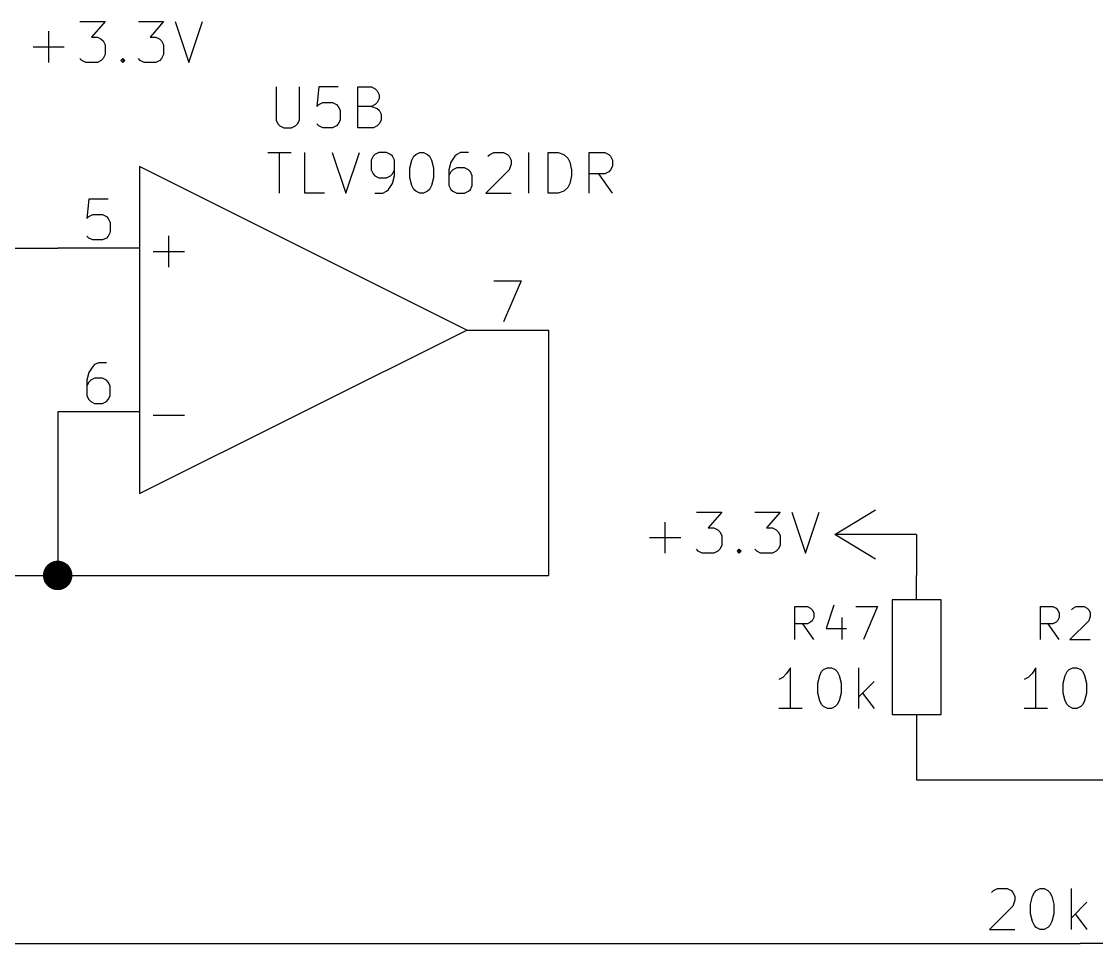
# Model space of a CAD drawing. Header units: inches. Extents: x 0.4 to 16.1, y -11.3 to -0.4.
# Drawn here: x 10.556 to 11.87, y -9 to -7.873 of the extents above; entities that cross this region are included whole.
import ezdxf

# ---------------------------------------------------------------- set-up
doc = ezdxf.new("R2010")
doc.units = ezdxf.units.IN
doc.header["$MEASUREMENT"] = 0
for name, color, linetype in [('GREENSIXTYFIVE', 129, 'CONTINUOUS'), ('LIGHTGREEN', 92, 'CONTINUOUS'), ('LIGHTRED', 12, 'CONTINUOUS'), ('RED', 14, 'CONTINUOUS'), ('WHITE', 250, 'CONTINUOUS')]:
    doc.layers.add(name, color=color, linetype=linetype)

msp = doc.modelspace()

# ---------------------------------------------------------------- linework, layer by layer
at = {"layer": 'GREENSIXTYFIVE', "linetype": 'CONTINUOUS'}
for p, q in [((10.589, -7.9228), (10.589, -7.8847)), ((10.589, -7.9228), (10.589, -7.8847)), ((10.6271, -7.8728), (10.6581, -7.8728)), ((10.6271, -7.8728), (10.6581, -7.8728)), ((10.6581, -7.8728), (10.6414, -7.8919)), ((10.6581, -7.8728), (10.6414, -7.8919)), ((10.6986, -7.8728), (10.7295, -7.8728)), ((10.6986, -7.8728), (10.7295, -7.8728)), ((10.7295, -7.8728), (10.7129, -7.8919)), ((10.7295, -7.8728), (10.7129, -7.8919)), ((10.7438, -7.8728), (10.7605, -7.9228)), ((10.7438, -7.8728), (10.7605, -7.9228)), ((10.7605, -7.9228), (10.7771, -7.8728)), ((10.7605, -7.9228), (10.7771, -7.8728)), ((10.6414, -7.8919), (10.6486, -7.8919)), ((10.6414, -7.8919), (10.6486, -7.8919)), ((10.6486, -7.8919), (10.6533, -7.8942)), ((10.6486, -7.8919), (10.6533, -7.8942)), ((10.6533, -7.8942), (10.6557, -7.8966)), ((10.6533, -7.8942), (10.6557, -7.8966)), ((10.6557, -7.8966), (10.6581, -7.9014)), ((10.6557, -7.8966), (10.6581, -7.9014)), ((10.7129, -7.8919), (10.72, -7.8919)), ((10.7129, -7.8919), (10.72, -7.8919)), ((10.72, -7.8919), (10.7248, -7.8942)), ((10.72, -7.8919), (10.7248, -7.8942)), ((10.7248, -7.8942), (10.7271, -7.8966)), ((10.7248, -7.8942), (10.7271, -7.8966)), ((10.7271, -7.8966), (10.7295, -7.9014)), ((10.7271, -7.8966), (10.7295, -7.9014)), ((10.57, -7.9038), (10.6081, -7.9038)), ((10.57, -7.9038), (10.6081, -7.9038)), ((10.6581, -7.9014), (10.6581, -7.9133)), ((10.6581, -7.9014), (10.6581, -7.9133)), ((10.7295, -7.9014), (10.7295, -7.9133)), ((10.7295, -7.9014), (10.7295, -7.9133)), ((10.6295, -7.9204), (10.6271, -7.918)), ((10.6295, -7.9204), (10.6271, -7.918)), ((10.6343, -7.9228), (10.6295, -7.9204)), ((10.6343, -7.9228), (10.6295, -7.9204)), ((10.6486, -7.9228), (10.6343, -7.9228)), ((10.6486, -7.9228), (10.6343, -7.9228)), ((10.6533, -7.9204), (10.6486, -7.9228)), ((10.6533, -7.9204), (10.6486, -7.9228)), ((10.6557, -7.918), (10.6533, -7.9204)), ((10.6557, -7.918), (10.6533, -7.9204)), ((10.6581, -7.9133), (10.6557, -7.918)), ((10.6581, -7.9133), (10.6557, -7.918)), ((10.6771, -7.9204), (10.6795, -7.918)), ((10.6771, -7.9204), (10.6795, -7.918)), ((10.6795, -7.9228), (10.6771, -7.9204)), ((10.6795, -7.9228), (10.6771, -7.9204)), ((10.6795, -7.918), (10.6819, -7.9204)), ((10.6795, -7.918), (10.6795, -7.9228)), ((10.6795, -7.918), (10.6819, -7.9204)), ((10.6795, -7.918), (10.6795, -7.9228)), ((10.6819, -7.9204), (10.6795, -7.9228)), ((10.6819, -7.9204), (10.6795, -7.9228)), ((10.701, -7.9204), (10.6986, -7.918)), ((10.701, -7.9204), (10.6986, -7.918)), ((10.7057, -7.9228), (10.701, -7.9204)), ((10.7057, -7.9228), (10.701, -7.9204)), ((10.72, -7.9228), (10.7057, -7.9228)), ((10.72, -7.9228), (10.7057, -7.9228)), ((10.7248, -7.9204), (10.72, -7.9228)), ((10.7248, -7.9204), (10.72, -7.9228)), ((10.7271, -7.918), (10.7248, -7.9204)), ((10.7271, -7.918), (10.7248, -7.9204)), ((10.7295, -7.9133), (10.7271, -7.918)), ((10.7295, -7.9133), (10.7271, -7.918)), ((10.8669, -7.9528), (10.8669, -7.9933)), ((10.8669, -7.9528), (10.8669, -7.9933)), ((10.8955, -7.9933), (10.8955, -7.9528)), ((10.8955, -7.9933), (10.8955, -7.9528)), ((10.9193, -7.9528), (10.9169, -7.9766)), ((10.9193, -7.9528), (10.9169, -7.9766)), ((10.9431, -7.9528), (10.9193, -7.9528)), ((10.9431, -7.9528), (10.9193, -7.9528)), ((10.9669, -8.0028), (10.9669, -7.9528)), ((10.9669, -7.9528), (10.9836, -7.9528)), ((10.9669, -8.0028), (10.9669, -7.9528)), ((10.9669, -7.9528), (10.9836, -7.9528)), ((10.9836, -7.9528), (10.9883, -7.9552)), ((10.9836, -7.9528), (10.9883, -7.9552)), ((10.9883, -7.9552), (10.9907, -7.9576)), ((10.9883, -7.9552), (10.9907, -7.9576)), ((10.9907, -7.9576), (10.9931, -7.9623)), ((10.9907, -7.9576), (10.9931, -7.9623)), ((10.9931, -7.9623), (10.9931, -7.9671)), ((10.9931, -7.9623), (10.9931, -7.9671)), ((10.9169, -7.9766), (10.9193, -7.9742)), ((10.9169, -7.9766), (10.9193, -7.9742)), ((10.9193, -7.9742), (10.924, -7.9719)), ((10.9193, -7.9742), (10.924, -7.9719)), ((10.924, -7.9719), (10.936, -7.9719)), ((10.924, -7.9719), (10.936, -7.9719)), ((10.936, -7.9719), (10.9407, -7.9742)), ((10.936, -7.9719), (10.9407, -7.9742)), ((10.9407, -7.9742), (10.9431, -7.9766)), ((10.9407, -7.9742), (10.9431, -7.9766)), ((10.9431, -7.9766), (10.9455, -7.9814)), ((10.9431, -7.9766), (10.9455, -7.9814)), ((10.9836, -7.9766), (10.9669, -7.9766)), ((10.9836, -7.9766), (10.9669, -7.9766)), ((10.9883, -7.9742), (10.9836, -7.9766)), ((10.9883, -7.9742), (10.9836, -7.9766)), ((10.9836, -7.9766), (10.9907, -7.979)), ((10.9836, -7.9766), (10.9907, -7.979)), ((10.9907, -7.9719), (10.9883, -7.9742)), ((10.9907, -7.9719), (10.9883, -7.9742)), ((10.9931, -7.9671), (10.9907, -7.9719)), ((10.9931, -7.9671), (10.9907, -7.9719)), ((10.9455, -7.9814), (10.9455, -7.9933)), ((10.9455, -7.9814), (10.9455, -7.9933)), ((10.9907, -7.979), (10.9931, -7.9814)), ((10.9907, -7.979), (10.9931, -7.9814)), ((10.9931, -7.9814), (10.9955, -7.9861)), ((10.9931, -7.9814), (10.9955, -7.9861)), ((10.9955, -7.9861), (10.9955, -7.9933)), ((10.9955, -7.9861), (10.9955, -7.9933)), ((10.8669, -7.9933), (10.8693, -7.998)), ((10.8669, -7.9933), (10.8693, -7.998)), ((10.8693, -7.998), (10.8717, -8.0004)), ((10.8693, -7.998), (10.8717, -8.0004)), ((10.8717, -8.0004), (10.8764, -8.0028)), ((10.8717, -8.0004), (10.8764, -8.0028)), ((10.8764, -8.0028), (10.8859, -8.0028)), ((10.8764, -8.0028), (10.8859, -8.0028)), ((10.8859, -8.0028), (10.8907, -8.0004)), ((10.8859, -8.0028), (10.8907, -8.0004)), ((10.8907, -8.0004), (10.8931, -7.998)), ((10.8907, -8.0004), (10.8931, -7.998)), ((10.8931, -7.998), (10.8955, -7.9933)), ((10.8931, -7.998), (10.8955, -7.9933)), ((10.9193, -8.0004), (10.9169, -7.998)), ((10.9193, -8.0004), (10.9169, -7.998)), ((10.924, -8.0028), (10.9193, -8.0004)), ((10.924, -8.0028), (10.9193, -8.0004)), ((10.936, -8.0028), (10.924, -8.0028)), ((10.936, -8.0028), (10.924, -8.0028)), ((10.9407, -8.0004), (10.936, -8.0028)), ((10.9407, -8.0004), (10.936, -8.0028)), ((10.9431, -7.998), (10.9407, -8.0004)), ((10.9431, -7.998), (10.9407, -8.0004)), ((10.9455, -7.9933), (10.9431, -7.998)), ((10.9455, -7.9933), (10.9431, -7.998)), ((10.9859, -8.0028), (10.9669, -8.0028)), ((10.9859, -8.0028), (10.9669, -8.0028)), ((10.9907, -8.0004), (10.9859, -8.0028)), ((10.9907, -8.0004), (10.9859, -8.0028)), ((10.9931, -7.998), (10.9907, -8.0004)), ((10.9931, -7.998), (10.9907, -8.0004)), ((10.9955, -7.9933), (10.9931, -7.998)), ((10.9955, -7.9933), (10.9931, -7.998)), ((10.8569, -8.0328), (10.8855, -8.0328)), ((10.8569, -8.0328), (10.8855, -8.0328)), ((10.8712, -8.0828), (10.8712, -8.0328)), ((10.8712, -8.0828), (10.8712, -8.0328)), ((10.9021, -8.0828), (10.9021, -8.0328)), ((10.9021, -8.0828), (10.9021, -8.0328)), ((10.9355, -8.0328), (10.9521, -8.0828)), ((10.9355, -8.0328), (10.9521, -8.0828)), ((10.9521, -8.0828), (10.9688, -8.0328)), ((10.9521, -8.0828), (10.9688, -8.0328)), ((10.9855, -8.0376), (10.9831, -8.0423)), ((10.9855, -8.0376), (10.9831, -8.0423)), ((10.9831, -8.0423), (10.9831, -8.0542)), ((10.9831, -8.0423), (10.9831, -8.0542)), ((10.9879, -8.0352), (10.9855, -8.0376)), ((10.9879, -8.0352), (10.9855, -8.0376)), ((10.9926, -8.0328), (10.9879, -8.0352)), ((10.9926, -8.0328), (10.9879, -8.0352)), ((11.0021, -8.0328), (10.9926, -8.0328)), ((11.0021, -8.0328), (10.9926, -8.0328)), ((11.0069, -8.0352), (11.0021, -8.0328)), ((11.0069, -8.0352), (11.0021, -8.0328)), ((11.0093, -8.0376), (11.0069, -8.0352)), ((11.0093, -8.0376), (11.0069, -8.0352)), ((11.0117, -8.0423), (11.0093, -8.0376)), ((11.0117, -8.0423), (11.0093, -8.0376)), ((11.0117, -8.0614), (11.0117, -8.0423)), ((11.0117, -8.0614), (11.0117, -8.0423)), ((11.0307, -8.0519), (11.0331, -8.0423)), ((11.0307, -8.0519), (11.0331, -8.0423)), ((11.0331, -8.0423), (11.0355, -8.0376)), ((11.0331, -8.0423), (11.0355, -8.0376)), ((11.0355, -8.0376), (11.0379, -8.0352)), ((11.0355, -8.0376), (11.0379, -8.0352)), ((11.0379, -8.0352), (11.0426, -8.0328)), ((11.0379, -8.0352), (11.0426, -8.0328)), ((11.0426, -8.0328), (11.0474, -8.0328)), ((11.0426, -8.0328), (11.0474, -8.0328)), ((11.0474, -8.0328), (11.0521, -8.0352)), ((11.0474, -8.0328), (11.0521, -8.0352)), ((11.0521, -8.0352), (11.0545, -8.0376)), ((11.0521, -8.0352), (11.0545, -8.0376)), ((11.0545, -8.0376), (11.0569, -8.0423)), ((11.0545, -8.0376), (11.0569, -8.0423)), ((11.0569, -8.0423), (11.0593, -8.0519)), ((11.0569, -8.0423), (11.0593, -8.0519)), ((11.0855, -8.0376), (11.0807, -8.0447)), ((11.0855, -8.0376), (11.0807, -8.0447)), ((11.0879, -8.0352), (11.0855, -8.0376)), ((11.0879, -8.0352), (11.0855, -8.0376)), ((11.0926, -8.0328), (11.0879, -8.0352)), ((11.0926, -8.0328), (11.0879, -8.0352)), ((11.1021, -8.0328), (11.0926, -8.0328)), ((11.1021, -8.0328), (11.0926, -8.0328)), ((11.126, -8.0376), (11.1283, -8.0352)), ((11.126, -8.0376), (11.1283, -8.0352)), ((11.1283, -8.0352), (11.1331, -8.0328)), ((11.1283, -8.0352), (11.1331, -8.0328)), ((11.1331, -8.0328), (11.145, -8.0328)), ((11.1331, -8.0328), (11.145, -8.0328)), ((11.145, -8.0328), (11.1498, -8.0352)), ((11.145, -8.0328), (11.1498, -8.0352)), ((11.1498, -8.0352), (11.1521, -8.0376)), ((11.1498, -8.0352), (11.1521, -8.0376)), ((11.1521, -8.0376), (11.1545, -8.0423)), ((11.1521, -8.0376), (11.1545, -8.0423)), ((11.1545, -8.0423), (11.1545, -8.0471)), ((11.1545, -8.0423), (11.1545, -8.0471)), ((11.1759, -8.0828), (11.1759, -8.0328)), ((11.1759, -8.0828), (11.1759, -8.0328)), ((11.1998, -8.0828), (11.1998, -8.0328)), ((11.1998, -8.0328), (11.2117, -8.0328)), ((11.1998, -8.0828), (11.1998, -8.0328)), ((11.1998, -8.0328), (11.2117, -8.0328)), ((11.2117, -8.0328), (11.2188, -8.0352)), ((11.2117, -8.0328), (11.2188, -8.0352)), ((11.2188, -8.0352), (11.2236, -8.0399)), ((11.2188, -8.0352), (11.2236, -8.0399)), ((11.2236, -8.0399), (11.226, -8.0447)), ((11.2236, -8.0399), (11.226, -8.0447)), ((11.2498, -8.0828), (11.2498, -8.0328)), ((11.2498, -8.0328), (11.2688, -8.0328)), ((11.2498, -8.0828), (11.2498, -8.0328)), ((11.2498, -8.0328), (11.2688, -8.0328)), ((11.2688, -8.0328), (11.2736, -8.0352)), ((11.2688, -8.0328), (11.2736, -8.0352)), ((11.2736, -8.0352), (11.276, -8.0376)), ((11.2736, -8.0352), (11.276, -8.0376)), ((11.276, -8.0376), (11.2783, -8.0423)), ((11.276, -8.0376), (11.2783, -8.0423)), ((11.2783, -8.0423), (11.2783, -8.0495)), ((11.2783, -8.0423), (11.2783, -8.0495)), ((10.9831, -8.0542), (10.9855, -8.059)), ((10.9831, -8.0542), (10.9855, -8.059)), ((11.0093, -8.059), (11.0117, -8.0542)), ((11.0093, -8.059), (11.0117, -8.0542)), ((11.0307, -8.0638), (11.0307, -8.0519)), ((11.0307, -8.0638), (11.0307, -8.0519)), ((11.0593, -8.0519), (11.0593, -8.0638)), ((11.0593, -8.0519), (11.0593, -8.0638)), ((11.0807, -8.0447), (11.0783, -8.0542)), ((11.0807, -8.0447), (11.0783, -8.0542)), ((11.0783, -8.0542), (11.0783, -8.0733)), ((11.0783, -8.0542), (11.0783, -8.0733)), ((11.0831, -8.0542), (11.0807, -8.0566)), ((11.0831, -8.0542), (11.0807, -8.0566)), ((11.0879, -8.0519), (11.0831, -8.0542)), ((11.0879, -8.0519), (11.0831, -8.0542)), ((11.0974, -8.0519), (11.0879, -8.0519)), ((11.0974, -8.0519), (11.0879, -8.0519)), ((11.1021, -8.0542), (11.0974, -8.0519)), ((11.1021, -8.0542), (11.0974, -8.0519)), ((11.1045, -8.0566), (11.1021, -8.0542)), ((11.1045, -8.0566), (11.1021, -8.0542)), ((11.1521, -8.0542), (11.1236, -8.0828)), ((11.1521, -8.0542), (11.1236, -8.0828)), ((11.1545, -8.0471), (11.1521, -8.0542)), ((11.1545, -8.0471), (11.1521, -8.0542)), ((11.226, -8.0447), (11.2283, -8.0542)), ((11.226, -8.0447), (11.2283, -8.0542)), ((11.2283, -8.0542), (11.2283, -8.0614)), ((11.2283, -8.0542), (11.2283, -8.0614)), ((11.276, -8.0542), (11.2736, -8.0566)), ((11.276, -8.0542), (11.2736, -8.0566)), ((11.2783, -8.0495), (11.276, -8.0542)), ((11.2783, -8.0495), (11.276, -8.0542)), ((10.9855, -8.059), (10.9879, -8.0614)), ((10.9855, -8.059), (10.9879, -8.0614)), ((10.9879, -8.0614), (10.9926, -8.0638)), ((10.9879, -8.0614), (10.9926, -8.0638)), ((10.9926, -8.0638), (11.0021, -8.0638)), ((10.9926, -8.0638), (11.0021, -8.0638)), ((11.0021, -8.0638), (11.0069, -8.0614)), ((11.0021, -8.0638), (11.0069, -8.0614)), ((11.0069, -8.0614), (11.0093, -8.059)), ((11.0069, -8.0614), (11.0093, -8.059)), ((11.0093, -8.0709), (11.0117, -8.0614)), ((11.0093, -8.0709), (11.0117, -8.0614)), ((11.0331, -8.0733), (11.0307, -8.0638)), ((11.0331, -8.0733), (11.0307, -8.0638)), ((11.0593, -8.0638), (11.0569, -8.0733)), ((11.0593, -8.0638), (11.0569, -8.0733)), ((11.0807, -8.0566), (11.0783, -8.0614)), ((11.0807, -8.0566), (11.0783, -8.0614)), ((11.1069, -8.0614), (11.1045, -8.0566)), ((11.1069, -8.0614), (11.1045, -8.0566)), ((11.1069, -8.0733), (11.1069, -8.0614)), ((11.1069, -8.0733), (11.1069, -8.0614)), ((11.2283, -8.0614), (11.226, -8.0709)), ((11.2283, -8.0614), (11.226, -8.0709)), ((11.2688, -8.059), (11.2498, -8.059)), ((11.2688, -8.059), (11.2498, -8.059)), ((11.2783, -8.0828), (11.2617, -8.059)), ((11.2783, -8.0828), (11.2617, -8.059)), ((11.2736, -8.0566), (11.2688, -8.059)), ((11.2736, -8.0566), (11.2688, -8.059)), ((10.9974, -8.0828), (11.0021, -8.0804)), ((10.9974, -8.0828), (11.0021, -8.0804)), ((11.0021, -8.0804), (11.0045, -8.078)), ((11.0021, -8.0804), (11.0045, -8.078)), ((11.0045, -8.078), (11.0093, -8.0709)), ((11.0045, -8.078), (11.0093, -8.0709)), ((11.0355, -8.078), (11.0331, -8.0733)), ((11.0355, -8.078), (11.0331, -8.0733)), ((11.0379, -8.0804), (11.0355, -8.078)), ((11.0379, -8.0804), (11.0355, -8.078)), ((11.0426, -8.0828), (11.0379, -8.0804)), ((11.0426, -8.0828), (11.0379, -8.0804)), ((11.0521, -8.0804), (11.0474, -8.0828)), ((11.0521, -8.0804), (11.0474, -8.0828)), ((11.0545, -8.078), (11.0521, -8.0804)), ((11.0545, -8.078), (11.0521, -8.0804)), ((11.0569, -8.0733), (11.0545, -8.078)), ((11.0569, -8.0733), (11.0545, -8.078)), ((11.0783, -8.0733), (11.0807, -8.078)), ((11.0783, -8.0733), (11.0807, -8.078)), ((11.0807, -8.078), (11.0831, -8.0804)), ((11.0807, -8.078), (11.0831, -8.0804)), ((11.0831, -8.0804), (11.0879, -8.0828)), ((11.0831, -8.0804), (11.0879, -8.0828)), ((11.0974, -8.0828), (11.1021, -8.0804)), ((11.0974, -8.0828), (11.1021, -8.0804)), ((11.1021, -8.0804), (11.1045, -8.078)), ((11.1021, -8.0804), (11.1045, -8.078)), ((11.1045, -8.078), (11.1069, -8.0733)), ((11.1045, -8.078), (11.1069, -8.0733)), ((11.2188, -8.0804), (11.2117, -8.0828)), ((11.2188, -8.0804), (11.2117, -8.0828)), ((11.2236, -8.0757), (11.2188, -8.0804)), ((11.2236, -8.0757), (11.2188, -8.0804)), ((11.226, -8.0709), (11.2236, -8.0757)), ((11.226, -8.0709), (11.2236, -8.0757)), ((10.926, -8.0828), (10.9021, -8.0828)), ((10.926, -8.0828), (10.9021, -8.0828)), ((10.9879, -8.0828), (10.9974, -8.0828)), ((10.9879, -8.0828), (10.9974, -8.0828)), ((11.0474, -8.0828), (11.0426, -8.0828)), ((11.0474, -8.0828), (11.0426, -8.0828)), ((11.0879, -8.0828), (11.0974, -8.0828)), ((11.0879, -8.0828), (11.0974, -8.0828)), ((11.1236, -8.0828), (11.1545, -8.0828)), ((11.1236, -8.0828), (11.1545, -8.0828)), ((11.2117, -8.0828), (11.1998, -8.0828)), ((11.2117, -8.0828), (11.1998, -8.0828)), ((10.7359, -8.1731), (10.7359, -8.135)), ((10.7359, -8.1731), (10.7359, -8.135)), ((10.7169, -8.1541), (10.755, -8.1541)), ((10.7169, -8.1541), (10.755, -8.1541)), ((10.7169, -8.3541), (10.755, -8.3541)), ((10.7169, -8.3541), (10.755, -8.3541)), ((11.3809, -8.4728), (11.4118, -8.4728)), ((11.3809, -8.4728), (11.4118, -8.4728)), ((11.4118, -8.4728), (11.3951, -8.4918)), ((11.4118, -8.4728), (11.3951, -8.4918)), ((11.4523, -8.4728), (11.4832, -8.4728)), ((11.4523, -8.4728), (11.4832, -8.4728)), ((11.4832, -8.4728), (11.4666, -8.4918)), ((11.4832, -8.4728), (11.4666, -8.4918)), ((11.4975, -8.4728), (11.5142, -8.5228)), ((11.4975, -8.4728), (11.5142, -8.5228)), ((11.5142, -8.5228), (11.5309, -8.4728)), ((11.5142, -8.5228), (11.5309, -8.4728)), ((11.3428, -8.5228), (11.3428, -8.4847)), ((11.3428, -8.5228), (11.3428, -8.4847)), ((11.3951, -8.4918), (11.4023, -8.4918)), ((11.3951, -8.4918), (11.4023, -8.4918)), ((11.4023, -8.4918), (11.407, -8.4942)), ((11.4023, -8.4918), (11.407, -8.4942)), ((11.407, -8.4942), (11.4094, -8.4966)), ((11.407, -8.4942), (11.4094, -8.4966)), ((11.4094, -8.4966), (11.4118, -8.5014)), ((11.4094, -8.4966), (11.4118, -8.5014)), ((11.4118, -8.5014), (11.4118, -8.5133)), ((11.4118, -8.5014), (11.4118, -8.5133)), ((11.4666, -8.4918), (11.4737, -8.4918)), ((11.4666, -8.4918), (11.4737, -8.4918)), ((11.4737, -8.4918), (11.4785, -8.4942)), ((11.4737, -8.4918), (11.4785, -8.4942)), ((11.4785, -8.4942), (11.4809, -8.4966)), ((11.4785, -8.4942), (11.4809, -8.4966)), ((11.4809, -8.4966), (11.4832, -8.5014)), ((11.4809, -8.4966), (11.4832, -8.5014)), ((11.4832, -8.5014), (11.4832, -8.5133)), ((11.4832, -8.5014), (11.4832, -8.5133)), ((11.3237, -8.5038), (11.3618, -8.5038)), ((11.3237, -8.5038), (11.3618, -8.5038)), ((11.4118, -8.5133), (11.4094, -8.518)), ((11.4118, -8.5133), (11.4094, -8.518)), ((11.4832, -8.5133), (11.4809, -8.518)), ((11.4832, -8.5133), (11.4809, -8.518)), ((11.3832, -8.5204), (11.3809, -8.518)), ((11.3832, -8.5204), (11.3809, -8.518)), ((11.388, -8.5228), (11.3832, -8.5204)), ((11.388, -8.5228), (11.3832, -8.5204)), ((11.4023, -8.5228), (11.388, -8.5228)), ((11.4023, -8.5228), (11.388, -8.5228)), ((11.407, -8.5204), (11.4023, -8.5228)), ((11.407, -8.5204), (11.4023, -8.5228)), ((11.4094, -8.518), (11.407, -8.5204)), ((11.4094, -8.518), (11.407, -8.5204)), ((11.4309, -8.5204), (11.4332, -8.518)), ((11.4309, -8.5204), (11.4332, -8.518)), ((11.4332, -8.5228), (11.4309, -8.5204)), ((11.4332, -8.5228), (11.4309, -8.5204)), ((11.4332, -8.518), (11.4356, -8.5204)), ((11.4332, -8.518), (11.4332, -8.5228)), ((11.4332, -8.518), (11.4356, -8.5204)), ((11.4332, -8.518), (11.4332, -8.5228)), ((11.4356, -8.5204), (11.4332, -8.5228)), ((11.4356, -8.5204), (11.4332, -8.5228)), ((11.4547, -8.5204), (11.4523, -8.518)), ((11.4547, -8.5204), (11.4523, -8.518)), ((11.4594, -8.5228), (11.4547, -8.5204)), ((11.4594, -8.5228), (11.4547, -8.5204)), ((11.4737, -8.5228), (11.4594, -8.5228)), ((11.4737, -8.5228), (11.4594, -8.5228)), ((11.4785, -8.5204), (11.4737, -8.5228)), ((11.4785, -8.5204), (11.4737, -8.5228)), ((11.4809, -8.518), (11.4785, -8.5204)), ((11.4809, -8.518), (11.4785, -8.5204)), ((11.5014, -8.6282), (11.5014, -8.5882)), ((11.5014, -8.5882), (11.5167, -8.5882)), ((11.5014, -8.6282), (11.5014, -8.5882)), ((11.5014, -8.5882), (11.5167, -8.5882)), ((11.5167, -8.5882), (11.5205, -8.5901)), ((11.5167, -8.5882), (11.5205, -8.5901)), ((11.5205, -8.5901), (11.5224, -8.5921)), ((11.5205, -8.5901), (11.5224, -8.5921)), ((11.5224, -8.5921), (11.5243, -8.5959)), ((11.5224, -8.5921), (11.5243, -8.5959)), ((11.549, -8.5863), (11.5395, -8.6149)), ((11.549, -8.5863), (11.5395, -8.6149)), ((11.5757, -8.5882), (11.6024, -8.5882)), ((11.5757, -8.5882), (11.6024, -8.5882)), ((11.6024, -8.5882), (11.5852, -8.6282)), ((11.6024, -8.5882), (11.5852, -8.6282)), ((11.8014, -8.6282), (11.8014, -8.5882)), ((11.8014, -8.5882), (11.8167, -8.5882)), ((11.8167, -8.5882), (11.8205, -8.5901)), ((11.8205, -8.5901), (11.8224, -8.5921)), ((11.8224, -8.5921), (11.8243, -8.5959)), ((11.8395, -8.5921), (11.8414, -8.5901)), ((11.8414, -8.5901), (11.8452, -8.5882)), ((11.8452, -8.5882), (11.8548, -8.5882)), ((11.8548, -8.5882), (11.8586, -8.5901)), ((11.8586, -8.5901), (11.8605, -8.5921)), ((11.8605, -8.5921), (11.8624, -8.5959)), ((11.5205, -8.6073), (11.5167, -8.6092)), ((11.5205, -8.6073), (11.5167, -8.6092)), ((11.5224, -8.6054), (11.5205, -8.6073)), ((11.5224, -8.6054), (11.5205, -8.6073)), ((11.5243, -8.6016), (11.5224, -8.6054)), ((11.5243, -8.6016), (11.5224, -8.6054)), ((11.5243, -8.5959), (11.5243, -8.6016)), ((11.5243, -8.5959), (11.5243, -8.6016)), ((11.5586, -8.6016), (11.5586, -8.6282)), ((11.5586, -8.6016), (11.5586, -8.6282)), ((11.8205, -8.6073), (11.8167, -8.6092)), ((11.8224, -8.6054), (11.8205, -8.6073)), ((11.8243, -8.6016), (11.8224, -8.6054)), ((11.8243, -8.5959), (11.8243, -8.6016)), ((11.8605, -8.6054), (11.8376, -8.6282)), ((11.8624, -8.5997), (11.8605, -8.6054)), ((11.8624, -8.5959), (11.8624, -8.5997)), ((11.5167, -8.6092), (11.5014, -8.6092)), ((11.5167, -8.6092), (11.5014, -8.6092)), ((11.5243, -8.6282), (11.511, -8.6092)), ((11.5243, -8.6282), (11.511, -8.6092)), ((11.5395, -8.6149), (11.5643, -8.6149)), ((11.5395, -8.6149), (11.5643, -8.6149)), ((11.8167, -8.6092), (11.8014, -8.6092)), ((11.8243, -8.6282), (11.811, -8.6092)), ((11.8376, -8.6282), (11.8624, -8.6282)), ((11.4912, -8.6699), (11.4864, -8.6747)), ((11.4912, -8.6699), (11.4864, -8.6747)), ((11.496, -8.6628), (11.4912, -8.6699)), ((11.496, -8.6628), (11.4912, -8.6699)), ((11.496, -8.7128), (11.496, -8.6628)), ((11.496, -8.7128), (11.496, -8.6628)), ((11.5293, -8.6819), (11.5317, -8.6723)), ((11.5293, -8.6819), (11.5317, -8.6723)), ((11.5317, -8.6723), (11.534, -8.6676)), ((11.5317, -8.6723), (11.534, -8.6676)), ((11.534, -8.6676), (11.5364, -8.6652)), ((11.534, -8.6676), (11.5364, -8.6652)), ((11.5364, -8.6652), (11.5412, -8.6628)), ((11.5364, -8.6652), (11.5412, -8.6628)), ((11.5412, -8.6628), (11.546, -8.6628)), ((11.5412, -8.6628), (11.546, -8.6628)), ((11.546, -8.6628), (11.5507, -8.6652)), ((11.546, -8.6628), (11.5507, -8.6652)), ((11.5507, -8.6652), (11.5531, -8.6676)), ((11.5507, -8.6652), (11.5531, -8.6676)), ((11.5531, -8.6676), (11.5555, -8.6723)), ((11.5531, -8.6676), (11.5555, -8.6723)), ((11.5555, -8.6723), (11.5579, -8.6819)), ((11.5555, -8.6723), (11.5579, -8.6819)), ((11.5793, -8.7128), (11.5793, -8.6628)), ((11.5793, -8.7128), (11.5793, -8.6628)), ((11.7912, -8.6699), (11.7864, -8.6747)), ((11.796, -8.6628), (11.7912, -8.6699)), ((11.796, -8.7128), (11.796, -8.6628)), ((11.8293, -8.6819), (11.8317, -8.6723)), ((11.8317, -8.6723), (11.834, -8.6676)), ((11.834, -8.6676), (11.8364, -8.6652)), ((11.8364, -8.6652), (11.8412, -8.6628)), ((11.8412, -8.6628), (11.846, -8.6628)), ((11.846, -8.6628), (11.8507, -8.6652)), ((11.8507, -8.6652), (11.8531, -8.6676)), ((11.8531, -8.6676), (11.8555, -8.6723)), ((11.8555, -8.6723), (11.8579, -8.6819)), ((11.4864, -8.6747), (11.4817, -8.6771)), ((11.4864, -8.6747), (11.4817, -8.6771)), ((11.5293, -8.6938), (11.5293, -8.6819)), ((11.5293, -8.6938), (11.5293, -8.6819)), ((11.5579, -8.6819), (11.5579, -8.6938)), ((11.5579, -8.6819), (11.5579, -8.6938)), ((11.5983, -8.6795), (11.5793, -8.6985)), ((11.5983, -8.6795), (11.5793, -8.6985)), ((11.7864, -8.6747), (11.7817, -8.6771)), ((11.8293, -8.6938), (11.8293, -8.6819)), ((11.8579, -8.6819), (11.8579, -8.6938)), ((11.5317, -8.7033), (11.5293, -8.6938)), ((11.5317, -8.7033), (11.5293, -8.6938)), ((11.5579, -8.6938), (11.5555, -8.7033)), ((11.5579, -8.6938), (11.5555, -8.7033)), ((11.584, -8.6938), (11.5983, -8.7128)), ((11.584, -8.6938), (11.5983, -8.7128)), ((11.8317, -8.7033), (11.8293, -8.6938)), ((11.8579, -8.6938), (11.8555, -8.7033)), ((11.5102, -8.7128), (11.4817, -8.7128)), ((11.5102, -8.7128), (11.4817, -8.7128)), ((11.534, -8.708), (11.5317, -8.7033)), ((11.534, -8.708), (11.5317, -8.7033)), ((11.5364, -8.7104), (11.534, -8.708)), ((11.5364, -8.7104), (11.534, -8.708)), ((11.5412, -8.7128), (11.5364, -8.7104)), ((11.5412, -8.7128), (11.5364, -8.7104)), ((11.546, -8.7128), (11.5412, -8.7128)), ((11.546, -8.7128), (11.5412, -8.7128)), ((11.5507, -8.7104), (11.546, -8.7128)), ((11.5507, -8.7104), (11.546, -8.7128)), ((11.5531, -8.708), (11.5507, -8.7104)), ((11.5531, -8.708), (11.5507, -8.7104)), ((11.5555, -8.7033), (11.5531, -8.708)), ((11.5555, -8.7033), (11.5531, -8.708)), ((11.8102, -8.7128), (11.7817, -8.7128)), ((11.834, -8.708), (11.8317, -8.7033)), ((11.8364, -8.7104), (11.834, -8.708)), ((11.8412, -8.7128), (11.8364, -8.7104)), ((11.846, -8.7128), (11.8412, -8.7128)), ((11.8507, -8.7104), (11.846, -8.7128)), ((11.8531, -8.708), (11.8507, -8.7104)), ((11.8555, -8.7033), (11.8531, -8.708)), ((11.7417, -8.9376), (11.744, -8.9352)), ((11.744, -8.9352), (11.7488, -8.9328)), ((11.7488, -8.9328), (11.7607, -8.9328)), ((11.7607, -8.9328), (11.7655, -8.9352)), ((11.7655, -8.9352), (11.7679, -8.9376)), ((11.794, -8.9376), (11.7964, -8.9352)), ((11.7964, -8.9352), (11.8012, -8.9328)), ((11.8012, -8.9328), (11.806, -8.9328)), ((11.806, -8.9328), (11.8107, -8.9352)), ((11.8107, -8.9352), (11.8131, -8.9376)), ((11.8393, -8.9828), (11.8393, -8.9328)), ((11.7679, -8.9376), (11.7702, -8.9423)), ((11.7702, -8.9471), (11.7679, -8.9542)), ((11.7702, -8.9423), (11.7702, -8.9471)), ((11.7893, -8.9519), (11.7917, -8.9423)), ((11.7917, -8.9423), (11.794, -8.9376)), ((11.8131, -8.9376), (11.8155, -8.9423)), ((11.8155, -8.9423), (11.8179, -8.9519)), ((11.8583, -8.9495), (11.8393, -8.9685)), ((11.7679, -8.9542), (11.7393, -8.9828)), ((11.7893, -8.9638), (11.7893, -8.9519)), ((11.8179, -8.9519), (11.8179, -8.9638)), ((11.7917, -8.9733), (11.7893, -8.9638)), ((11.794, -8.978), (11.7917, -8.9733)), ((11.8155, -8.9733), (11.8131, -8.978)), ((11.8179, -8.9638), (11.8155, -8.9733)), ((11.844, -8.9638), (11.8583, -8.9828)), ((11.7393, -8.9828), (11.7702, -8.9828)), ((11.7964, -8.9804), (11.794, -8.978)), ((11.8012, -8.9828), (11.7964, -8.9804)), ((11.806, -8.9828), (11.8012, -8.9828)), ((11.8107, -8.9804), (11.806, -8.9828)), ((11.8131, -8.978), (11.8107, -8.9804))]:
    msp.add_line(p, q, dxfattribs=at)
at = {"layer": 'LIGHTGREEN', "linetype": 'CONTINUOUS'}
for p, q in [((10.45, -8.15), (10.6, -8.15)), ((11.2, -8.25), (11.2, -8.55)), ((10.6, -8.35), (10.6, -8.55)), ((11.65, -8.5), (11.65, -8.55)), ((10, -8.55), (10.6, -8.55)), ((10.6, -8.55), (11.2, -8.55)), ((11.65, -8.75), (11.65, -8.8)), ((11.65, -8.8), (11.95, -8.8)), ((10.2, -9), (11.85, -9))]:
    msp.add_line(p, q, dxfattribs=at)
at = {"layer": 'LIGHTGREEN', "const_width": 0.018}
msp.add_lwpolyline([(10.591, -8.55, 1), (10.609, -8.55, 1)], format="xyb", close=True, dxfattribs=at)
at = {"layer": 'LIGHTRED', "linetype": 'CONTINUOUS'}
for p, q in [((10.6381, -8.0899), (10.6357, -8.1137)), ((10.6381, -8.0899), (10.6357, -8.1137)), ((10.6619, -8.0899), (10.6381, -8.0899)), ((10.6619, -8.0899), (10.6381, -8.0899)), ((10.6357, -8.1137), (10.6381, -8.1113)), ((10.6357, -8.1137), (10.6381, -8.1113)), ((10.6381, -8.1113), (10.6429, -8.1089)), ((10.6381, -8.1113), (10.6429, -8.1089)), ((10.6429, -8.1089), (10.6548, -8.1089)), ((10.6429, -8.1089), (10.6548, -8.1089)), ((10.6548, -8.1089), (10.6595, -8.1113)), ((10.6548, -8.1089), (10.6595, -8.1113)), ((10.6595, -8.1113), (10.6619, -8.1137)), ((10.6595, -8.1113), (10.6619, -8.1137)), ((10.6619, -8.1137), (10.6643, -8.1184)), ((10.6619, -8.1137), (10.6643, -8.1184)), ((10.6643, -8.1184), (10.6643, -8.1304)), ((10.6643, -8.1184), (10.6643, -8.1304)), ((10.6381, -8.1375), (10.6357, -8.1351)), ((10.6381, -8.1375), (10.6357, -8.1351)), ((10.6619, -8.1351), (10.6595, -8.1375)), ((10.6619, -8.1351), (10.6595, -8.1375)), ((10.6643, -8.1304), (10.6619, -8.1351)), ((10.6643, -8.1304), (10.6619, -8.1351)), ((10.6429, -8.1399), (10.6381, -8.1375)), ((10.6429, -8.1399), (10.6381, -8.1375)), ((10.6548, -8.1399), (10.6429, -8.1399)), ((10.6548, -8.1399), (10.6429, -8.1399)), ((10.6595, -8.1375), (10.6548, -8.1399)), ((10.6595, -8.1375), (10.6548, -8.1399)), ((11.1333, -8.1899), (11.1667, -8.1899)), ((11.1333, -8.1899), (11.1667, -8.1899)), ((11.1667, -8.1899), (11.1452, -8.2399)), ((11.1667, -8.1899), (11.1452, -8.2399)), ((10.6452, -8.2923), (10.6429, -8.2946)), ((10.6452, -8.2923), (10.6429, -8.2946)), ((10.65, -8.2899), (10.6452, -8.2923)), ((10.65, -8.2899), (10.6452, -8.2923)), ((10.6595, -8.2899), (10.65, -8.2899)), ((10.6595, -8.2899), (10.65, -8.2899)), ((10.6381, -8.3018), (10.6357, -8.3113)), ((10.6381, -8.3018), (10.6357, -8.3113)), ((10.6429, -8.2946), (10.6381, -8.3018)), ((10.6429, -8.2946), (10.6381, -8.3018)), ((10.6357, -8.3113), (10.6357, -8.3304)), ((10.6357, -8.3113), (10.6357, -8.3304)), ((10.6381, -8.3137), (10.6357, -8.3184)), ((10.6381, -8.3137), (10.6357, -8.3184)), ((10.6405, -8.3113), (10.6381, -8.3137)), ((10.6405, -8.3113), (10.6381, -8.3137)), ((10.6452, -8.3089), (10.6405, -8.3113)), ((10.6452, -8.3089), (10.6405, -8.3113)), ((10.6548, -8.3089), (10.6452, -8.3089)), ((10.6548, -8.3089), (10.6452, -8.3089)), ((10.6595, -8.3113), (10.6548, -8.3089)), ((10.6595, -8.3113), (10.6548, -8.3089)), ((10.6619, -8.3137), (10.6595, -8.3113)), ((10.6619, -8.3137), (10.6595, -8.3113)), ((10.6643, -8.3184), (10.6619, -8.3137)), ((10.6643, -8.3184), (10.6619, -8.3137)), ((10.6643, -8.3304), (10.6643, -8.3184)), ((10.6643, -8.3304), (10.6643, -8.3184)), ((10.6357, -8.3304), (10.6381, -8.3351)), ((10.6357, -8.3304), (10.6381, -8.3351)), ((10.6619, -8.3351), (10.6643, -8.3304)), ((10.6619, -8.3351), (10.6643, -8.3304)), ((10.6381, -8.3351), (10.6405, -8.3375)), ((10.6381, -8.3351), (10.6405, -8.3375)), ((10.6405, -8.3375), (10.6452, -8.3399)), ((10.6405, -8.3375), (10.6452, -8.3399)), ((10.6452, -8.3399), (10.6548, -8.3399)), ((10.6452, -8.3399), (10.6548, -8.3399)), ((10.6548, -8.3399), (10.6595, -8.3375)), ((10.6548, -8.3399), (10.6595, -8.3375)), ((10.6595, -8.3375), (10.6619, -8.3351)), ((10.6595, -8.3375), (10.6619, -8.3351))]:
    msp.add_line(p, q, dxfattribs=at)
at = {"layer": 'RED', "linetype": 'CONTINUOUS'}
for p, q in [((11.1, -8.25), (10.7, -8.05)), ((10.7, -8.05), (10.7, -8.45)), ((10.7, -8.15), (10.6, -8.15)), ((10.7, -8.15), (10.6, -8.15)), ((10.7, -8.45), (11.1, -8.25)), ((11.1, -8.25), (11.2, -8.25)), ((11.1, -8.25), (11.2, -8.25)), ((10.7, -8.35), (10.6, -8.35)), ((10.7, -8.35), (10.6, -8.35)), ((11.55, -8.5), (11.6, -8.47)), ((11.6, -8.53), (11.55, -8.5)), ((11.65, -8.5), (11.55, -8.5)), ((11.65, -8.58), (11.65, -8.55)), ((11.65, -8.58), (11.65, -8.55)), ((11.62, -8.58), (11.62, -8.72)), ((11.68, -8.58), (11.62, -8.58)), ((11.68, -8.72), (11.68, -8.58)), ((11.62, -8.72), (11.68, -8.72)), ((11.65, -8.72), (11.65, -8.75)), ((11.65, -8.72), (11.65, -8.75)), ((11.88, -9), (11.85, -9))]:
    msp.add_line(p, q, dxfattribs=at)
at = {"layer": 'WHITE', "linetype": 'CONTINUOUS'}
for p, q in [((11.1, -8.25), (10.7, -8.05)), ((10.7, -8.05), (10.7, -8.45)), ((10.7, -8.45), (11.1, -8.25))]:
    msp.add_line(p, q, dxfattribs=at)

doc.saveas('drawing.dxf')
